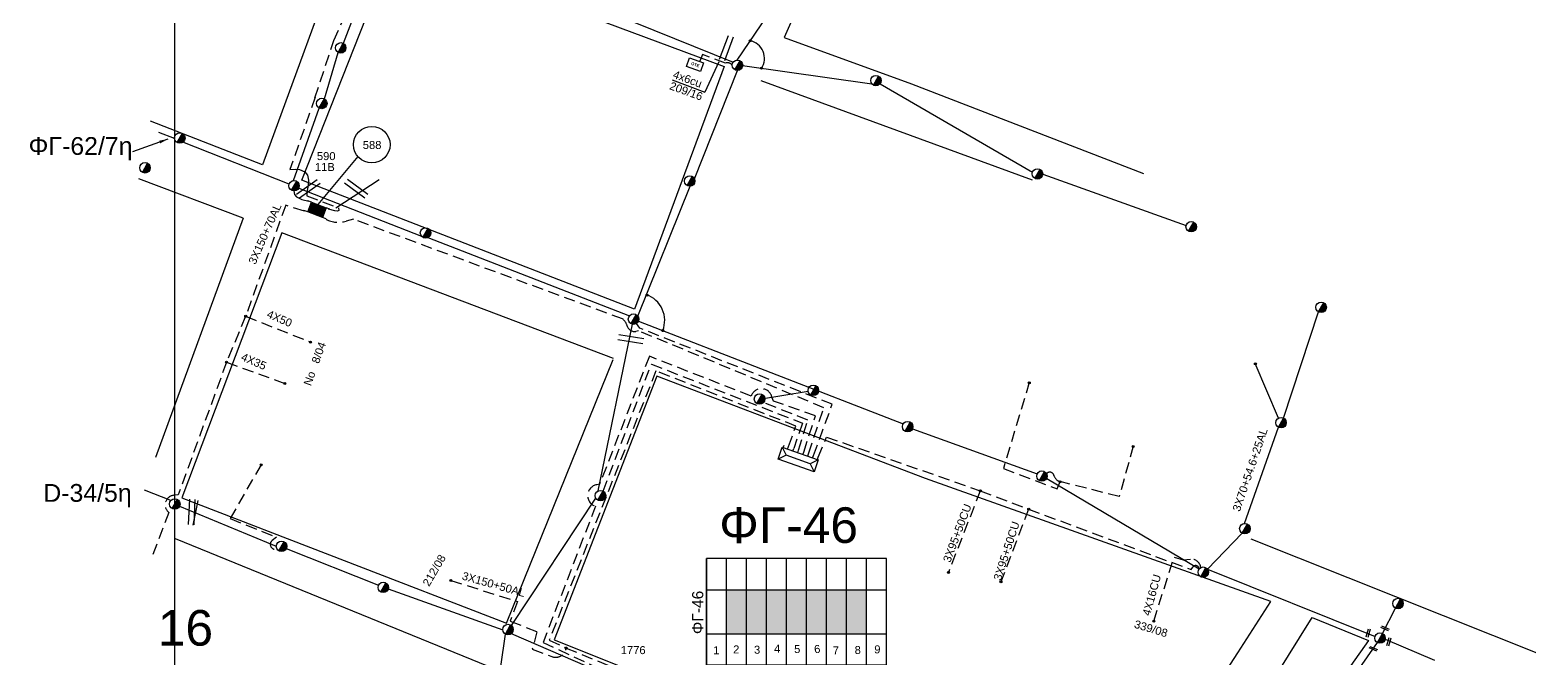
# Model space of a CAD drawing. Header units: millimetres. Extents: x 875 to 3140, y 727 to 1775.
# Drawn here: x 878.8 to 1215.9, y 999.7 to 1140.9 of the extents above; entities that cross this region are included whole.
import ezdxf
from ezdxf.enums import TextEntityAlignment as Align

# ---------------------------------------------------------------- set-up
doc = ezdxf.new("R2010")
doc.units = ezdxf.units.MM
doc.linetypes.add('DASHED', pattern=[19.05, 12.7, -6.35])
for name, color, linetype in [('Link Box 4 Διευθύνσεων', 7, 'Continuous'), ('Pillar OTE', 7, 'Continuous'), ('Ασφαλειοκιβώτια Χ.Τ 9 αναχωρήσεων', 7, 'Continuous'), ('Γέφυρες Εναερίου Δικτύου', 7, 'Continuous'), ('Γυμνά εναέρια ΧΤ (3Φ)   4x16CU', 7, 'Continuous'), ('Γυμνά εναέρια ΧΤ και ΦΟΠ (3Φ)   4x50+16AL', 7, 'Continuous'), ('Επιγραφές - Σχήματα', 7, 'Continuous'), ('Καλώδια ΧΤ   3x150+50AL', 7, 'DASHED'), ('Καλώδια ΧΤ   3x95+50CU', 7, 'DASHED'), ('Μηχανική τομή', 7, 'Continuous'), ('Στύλος ΦΜ', 7, 'Continuous'), ('Στύλος ΦΜ @ 1', 7, 'Continuous'), ('Συνδέσεις', 7, 'Continuous'), ('Συνεστραμμένα ΧΤ   3x70+54.6+25AL', 7, 'SYN_LINE'), ('Τομή', 7, 'Continuous'), ('Υποσταθμός πόλεως', 7, 'Continuous'), ('Υπόβαθρο ΔΕΗ', 7, 'Continuous'), ('Υπόγεια καλώδια Παροχών ΧΤ   4x50AL', 7, 'DASHED'), ('Υπόγεια καλώδια Παροχών ΧΤ   4x6', 7, 'DASHED')]:
    doc.layers.add(name, color=color, linetype=linetype)
doc.styles.add('ar', font='arial.ttf')
doc.styles.get("Standard").update_dxf_attribs({"font": 'arial.ttf'})
doc.linetypes.add('SYN_LINE', pattern='A,0.5,-0.0001,["/\\/\\/\\/",Standard,S=0.1,R=0,X=0,Y=-0.05],-0.25', length=0.7501)
doc.dimstyles.new('ISO-25', dxfattribs={"dimtxt": 2.5, "dimasz": 2.5, "dimexe": 1.25, "dimexo": 0.625, "dimtad": 1, "dimtxsty": 'Standard', "dimcen": 2.5, "dimadec": 0, "dimazin": 0, "dimtfac": 1, "dimtmove": 0, "dimatfit": 3, "dimfxl": 1, "dimarcsym": 0})

# ---------------------------------------------------------------- blocks, each defined once
blk = doc.blocks.new('ΥΠΑΡΧΩΝ ΤΣΙΜΕΝΤΕΝΙΟΣ ΣΤΥΛΟΣ')
at = {"layer": 'Στύλος ΦΜ'}
blk.add_hatch(color=256, dxfattribs=at).paths.add_polyline_path([(-1.29, -2.28, 0.574793), (2.62, 0, 0.268822), (1.3, 2.27)])
blk.add_line((-1.29, -2.28), (1.3, 2.27), dxfattribs=at)
blk.add_circle((0, 0), 2.62, dxfattribs=at)
at = {"layer": 'Στύλος ΦΜ', "flags": 4}
for tag, p in [('ΑΡΙΘΜΟΣ', (-4.68, 8.05)), ('ΤΥΠΟΣ', (-4.91, 3.03))]:
    blk.add_attdef(tag, p, '', height=4, dxfattribs=at)
blk = doc.blocks.new('ΥΠΟΣΤΑΘΜΟΣ ΠΟΛΕΩΣ 8 ΑΝΑΧΩΡΗΣΕΩΝ')
at = {"layer": 'Υποσταθμός πόλεως', "linetype": 'Continuous', "ltscale": 40}
for p, q in [((-8.18, -2.82), (-8.18, -4)), ((-5.9, -2.82), (-5.9, -4)), ((-3.55, -2.82), (-3.55, -4)), ((-1.28, -2.82), (-1.28, -4)), ((1.23, -2.82), (1.23, -4)), ((3.56, -2.82), (3.56, -4)), ((6.03, -2.82), (6.03, -4)), ((8.16, -2.82), (8.16, -4))]:
    blk.add_line(p, q, dxfattribs=at)
blk.add_lwpolyline([(-8.57, 2.82), (8.57, 2.82), (8.57, -2.82), (-8.57, -2.82)], close=True, dxfattribs=at)
for points in [[(-5.75, 0), (-8.57, 2.82)], [(5.75, 0), (8.57, 2.82)], [(-8.57, -2.82), (-5.75, 0)], [(-5.75, 0), (5.75, 0)], [(8.57, -2.82), (5.75, 0)]]:
    blk.add_lwpolyline(points, dxfattribs=at)
at = {"layer": 'Υποσταθμός πόλεως', "linetype": 'SYN_LINE', "ltscale": 40, "flags": 1}
for tag, p in [('ΜΕΤΑΣΧΗΜΑΤΙΣΜΟΣ', (9.59, 1.44)), ('ΙΣΧΥΣ', (9.57, -1.35)), ('ΑΡΙΘΜΟΣ', (9.69, -4.07))]:
    blk.add_attdef(tag, p, '', height=1.8, dxfattribs=at)
blk = doc.blocks.new('S')
at = {"layer": 'Γυμνά εναέρια ΧΤ και ΦΟΠ (3Φ)   4x50+16AL', "color": 1}
blk.add_lwpolyline([(2.84, 0), (-2.84, 0)], dxfattribs=at)
blk = doc.blocks.new('ΤΟΜΗ')
at = {"layer": 'Τομή', "ltscale": 40}
for p, q in [((-5.68, 0), (5.68, 0)), ((5.68, -2.33), (-5.68, -2.33))]:
    blk.add_line(p, q, dxfattribs=at)
blk = doc.blocks.new('ΑΣΦΑΛΕΙΟΚΙΒΩΤΙΟ ΥΠΟΣΤΑΘΜΟΥ 9 ΑΝΑΧΩΡΗΣΕΩΝ')
at = {"layer": 'Ασφαλειοκιβώτια Χ.Τ 9 αναχωρήσεων', "ltscale": 40}
for p, q in [((-23.8, 40.36), (24.02, 40.36)), ((-9.72, 40.36), (-9.72, -40.64)), ((9.94, 40.36), (9.94, -40.64)), ((-23.8, 31.36), (24.02, 31.36)), ((-23.8, 22.36), (24.02, 22.36)), ((-23.8, 13.36), (24.02, 13.36)), ((-23.8, 4.36), (24.02, 4.36)), ((-23.8, -4.64), (24.02, -4.64)), ((-23.8, -13.64), (24.02, -13.64)), ((-23.8, -22.64), (24.02, -22.64)), ((-23.8, -31.64), (24.02, -31.64))]:
    blk.add_line(p, q, dxfattribs=at)
at = {"layer": 'Ασφαλειοκιβώτια Χ.Τ 9 αναχωρήσεων'}
blk.add_lwpolyline([(-23.8, -40.64), (24.02, -40.64), (24.02, 40.36), (-23.8, 40.36)], close=True, dxfattribs=at)
for s, rotation, p in [('1', 270, (-18.96, 37.31)), ('2', 270, (-18.6, 28.38)), ('3', 270, (-18.74, 18.97)), ('4', 270, (-18.26, 9.95)), ('5', 270, (-18.42, 0.93)), ('6', 274.97075, (-18.52, -8.21)), ('7', 270, (-19, -16.47)), ('8', 270, (-18.86, -26.29)), ('9', 266.86304, (-18.5, -35))]:
    blk.add_text(s, height=3.6, rotation=rotation, dxfattribs=at).set_placement(p)
at = {"layer": 'Ασφαλειοκιβώτια Χ.Τ 9 αναχωρήσεων', "ltscale": 40}
for tag, height, p in [('ΟΝΟΜΑ', 5, (-0.16, 44.31)), ('ΚΕΙΜΕΝΟ 1', 2, (17.06, 35.59)), ('ΚΕΙΜΕΝΟ 2', 2, (17.06, 26.88)), ('ΚΕΙΜΕΝΟ 3', 2, (17.06, 17.69)), ('ΚΕΙΜΕΝΟ 4', 2, (17.06, 8.71)), ('ΚΕΙΜΕΝΟ 5', 2, (17.06, -0.13)), ('ΚΕΙΜΕΝΟ 6', 2, (17.06, -9.05)), ('ΚΕΙΜΕΝΟ 7', 2, (17.06, -18.13)), ('ΚΕΙΜΕΝΟ 8', 2, (17.06, -26.85)), ('ΚΕΙΜΕΝΟ 9', 2, (17.06, -35.99)), ('ΣΧ', 2, (-0.1, -42.64))]:
    blk.add_attdef(tag, text='', height=height, dxfattribs=at).set_placement(p, align=Align.MIDDLE_CENTER)
blk = doc.blocks.new('_ΣΥΝΔΕΣΗ')
at = {"layer": 'Συνδέσεις', "linetype": 'SYN_LINE', "ltscale": 40}
blk.add_hatch(color=256, dxfattribs=at).paths.add_polyline_path([(0.5, -0.01, 1), (-0.5, -0.01, 1)])
at = {"layer": 'Συνδέσεις'}
blk.add_circle((0, -0.01), 0.5, dxfattribs=at)
blk = doc.blocks.new('ΜΗΧΑΝΙΚΗ ΤΟΜΗ')
at = {"layer": 'Μηχανική τομή', "ltscale": 40}
for p, q in [((-1.89, 0.78), (1.89, 0.78)), ((1.89, 0), (-1.89, 0))]:
    blk.add_line(p, q, dxfattribs=at)
blk = doc.blocks.new('LINK BOX 4 ΑΝΑΧΩΡΗΣΕΩΝ')
at = {"layer": 'Link Box 4 Διευθύνσεων', "ltscale": 40}
blk.add_hatch(color=256, dxfattribs=at).paths.add_polyline_path([(-3.54, 0), (-3.54, -4.67), (3.54, -4.67), (3.54, 0)])
for p, q in [((-3.54, 0), (-5.33, 0)), ((5.33, 0), (3.54, 0)), ((-3.54, -4.67), (-5.33, -4.67)), ((5.33, -4.67), (3.54, -4.67))]:
    blk.add_line(p, q, dxfattribs=at)
blk.add_lwpolyline([(-3.54, -4.67), (-3.54, 0), (3.54, 0), (3.54, -4.67)], close=True, dxfattribs=at)
blk = doc.blocks.new('PILLAR ΟΤΕ')
at = {"layer": 'Pillar OTE', "ltscale": 40}
blk.add_lwpolyline([(-3.31, 2.02), (3.39, 2.02), (3.39, -1.99), (-3.31, -1.99)], close=True, dxfattribs=at)
at = {"layer": 'Pillar OTE', "insert": (-1.81, 0.71), "char_height": 1.3575, "width": 109.961, "attachment_point": 1}
blk.add_mtext('{\\fArial|b1|i0|c161|p34;OTE}', dxfattribs=at)

msp = doc.modelspace()

# ---------------------------------------------------------------- hatches: boundary and pattern name
at = {"layer": 'Ασφαλειοκιβώτια Χ.Τ 9 αναχωρήσεων', "ltscale": 20}
for color, points in [(6, [(1035.42, 1015.01), (1035.42, 1005.18), (1039.92, 1005.18), (1039.92, 1015.01)]), (151, [(1039.92, 1015.01), (1039.92, 1005.18), (1044.42, 1005.18), (1044.42, 1015.01)]), (27, [(1044.42, 1015.01), (1044.42, 1005.18), (1048.92, 1005.18), (1048.92, 1015.01)]), (173, [(1048.92, 1015.01), (1048.92, 1005.18), (1053.42, 1005.18), (1053.42, 1015.01)]), (30, [(1053.42, 1015.01), (1053.42, 1005.18), (1057.92, 1005.18), (1057.92, 1015.01)]), (85, [(1057.92, 1015.01), (1057.92, 1005.18), (1062.42, 1005.18), (1062.42, 1015.01)]), (2, [(1062.42, 1015.01), (1062.42, 1005.18), (1066.92, 1005.18), (1066.92, 1015.01)])]:
    msp.add_hatch(color=color, dxfattribs=at).paths.add_polyline_path(points)

# ---------------------------------------------------------------- linework, layer by layer
at = {"layer": 'Γέφυρες Εναερίου Δικτύου', "color": 85, "ltscale": 0.2}
msp.add_line((1042.86, 1057.95), (1053.81, 1059.71), dxfattribs=at)
at = {"layer": 'Γέφυρες Εναερίου Δικτύου', "color": 1, "linetype": 'DASHED', "ltscale": 0.2}
msp.add_lwpolyline([(942.84, 1125.69), (942.84, 1125.69), (947.15, 1138.6), (957.37, 1162.21), (936.83, 1170.72), (936.19, 1170.5, -0.431257), (933.78, 1171.8), (910.72, 1180.16)], format="xyb", dxfattribs=at)
at = {"layer": 'Γέφυρες Εναερίου Δικτύου', "color": 1, "ltscale": 0.2}
for points in [[(949.26, 1137.94), (958.52, 1162.07)], [(945, 1125.44), (948.09, 1135.9)], [(938.07, 1107.08), (943.83, 1123.39)], [(911.29, 1116.54), (907.78, 1117.85)], [(937.07, 1106.3), (913.15, 1115.68)], [(910.47, 1035.12), (904.51, 1037.44)]]:
    msp.add_lwpolyline(points, dxfattribs=at)
at = {"layer": 'Γέφυρες Εναερίου Δικτύου', "color": 27, "ltscale": 0.2}
for points in [[(1037.84, 1134.18), (1056.85, 1162.28)], [(1039.07, 1132.95), (1068.13, 1128.82)], [(1069.97, 1128.83), (1104.27, 1108.99)], [(1106.55, 1108.54), (1138.82, 1096.96)], [(1143.65, 1019.66), (1181.29, 1004.54)], [(1183, 1005.21), (1185.89, 1010.93)], [(1162.31, 975.13), (1181.83, 1003.17)], [(1183.56, 1003.94), (1194.66, 999.21)]]:
    msp.add_lwpolyline(points, dxfattribs=at)
at = {"layer": 'Γέφυρες Εναερίου Δικτύου', "color": 2, "ltscale": 0.2}
msp.add_lwpolyline([(992.7, 1151.62), (1036.96, 1133.71)], dxfattribs=at)
at = {"layer": 'Γέφυρες Εναερίου Δικτύου', "color": 85, "ltscale": 0.2}
for points in [[(1028.23, 1107.46), (1037.93, 1131.82)], [(1015.52, 1076.56), (1027.3, 1105.81)], [(1015.62, 1075.46), (1075.17, 1052.34)], [(1077.25, 1051.24), (1105.33, 1041.15)], [(1107.45, 1040.11), (1141.74, 1019.74)]]:
    msp.add_lwpolyline(points, dxfattribs=at)
at = {"layer": 'Γέφυρες Εναερίου Δικτύου', "color": 1, "linetype": 'DASHED', "ltscale": 0.2}
msp.add_lwpolyline([(942.91, 1125.85), (937.25, 1109.55), (938.44, 1109.62), (939.41, 1109.55), (940.6, 1109.03), (941.2, 1108.28), (941.42, 1107.17), (941.35, 1105.97), (941.05, 1104.49), (941.05, 1103.67), (948.2, 1100.91), (948.27, 1100.32), (947.98, 1100.17), (947.31, 1100.24), (945.89, 1100.61)], dxfattribs=at)
at = {"layer": 'Γέφυρες Εναερίου Δικτύου', "color": 173, "ltscale": 0.2}
for points in [[(939.23, 1105.38), (966.81, 1094.57)], [(968.25, 1094.24), (1013.59, 1076.62)]]:
    msp.add_lwpolyline(points, dxfattribs=at)
at = {"layer": 'Γέφυρες Εναερίου Δικτύου', "color": 2, "linetype": 'DASHED', "ltscale": 0.2}
for points in [[(940.51, 1100.21), (936.29, 1101.52), (927.28, 1076.55), (922.98, 1066.21), (912.11, 1036.37), (911.17, 1036.3, 0.683732), (910, 1032.46), (906.34, 1022.78)], [(1053.9, 1045.65), (1057.35, 1056), (1015.67, 1073.27), (1015.05, 1073.16, -0.380145), (1013.13, 1074.34, 0.146547), (1012.07, 1075.95), (951.51, 1098.36), (949.86, 1097.97, -0.200159), (945.38, 1098.36, -3.648789)]]:
    msp.add_lwpolyline(points, format="xyb", dxfattribs=at)
for points in [[(927.28, 1076.55), (941.86, 1070.76)], [(922.98, 1066.21), (936.1, 1061.46)]]:
    msp.add_lwpolyline(points, dxfattribs=at)
at = {"layer": 'Γέφυρες Εναερίου Δικτύου', "color": 151, "ltscale": 0.2}
for points in [[(1006.59, 1037.3), (1014.3, 1074.76)], [(987.09, 1006.98), (1006.05, 1035.65)], [(984.65, 997.8), (985.71, 1005.09)]]:
    msp.add_lwpolyline(points, dxfattribs=at)
at = {"layer": 'Γέφυρες Εναερίου Δικτύου', "color": 173, "linetype": 'DASHED', "ltscale": 0.2}
msp.add_lwpolyline([(1055.01, 1045.26), (1059.22, 1056.77), (1015.97, 1073.85), (1015.19, 1074.93)], dxfattribs=at)
at = {"layer": 'Γέφυρες Εναερίου Δικτύου', "color": 30, "linetype": 'DASHED', "ltscale": 0.2}
for points in [[(1052.83, 1046.03), (1055.42, 1054.14), (1045.98, 1057.49), (1045.59, 1058.62, 0.711862), (1040.97, 1058.62), (1018.09, 1067.55), (1006.9, 1038.8), (1006.24, 1038.68, 0.782063), (1005.97, 1033.83), (994.18, 1003.2), (1008.02, 996.76), (1007.98, 996.02, 0.561896), (1009.75, 994.8, 11.684001)], [(930.75, 1043.16), (923.8, 1031.05), (934.25, 1026.86), (933.27, 1026.13, 0.874591), (934.33, 1024.23, -0.190187)]]:
    msp.add_lwpolyline(points, format="xyb", dxfattribs=at)
at = {"layer": 'Γέφυρες Εναερίου Δικτύου', "color": 151, "linetype": 'DASHED', "ltscale": 0.2}
msp.add_lwpolyline([(1007.66, 1037.25), (1018.53, 1065.79), (1052.53, 1052.53), (1050.55, 1046.83)], dxfattribs=at)
at = {"layer": 'Γέφυρες Εναερίου Δικτύου', "color": 6, "linetype": 'DASHED', "ltscale": 0.2}
msp.add_lwpolyline([(1049.39, 1047.25), (1051.04, 1051.85), (1019.57, 1064.25), (995.56, 1003.7), (999.37, 1001.95), (1031.21, 988.98), (1045.88, 983.56), (1049.5, 993.92)], dxfattribs=at)
at = {"layer": 'Γέφυρες Εναερίου Δικτύου', "color": 85, "linetype": 'DASHED', "ltscale": 0.2}
for points in [[(1103.53, 1061.68), (1097.7, 1042.29), (1109.81, 1037.72), (1110.47, 1039.39)], [(1051.65, 1046.45), (1053.73, 1053.23), (1043.73, 1057.15)]]:
    msp.add_lwpolyline(points, dxfattribs=at)
at = {"layer": 'Γέφυρες Εναερίου Δικτύου', "color": 27, "linetype": 'DASHED', "ltscale": 0.2}
msp.add_lwpolyline([(1056.08, 1044.88), (1057.95, 1049.39), (1092.52, 1037.32), (1103.39, 1033.18), (1139.91, 1019.6), (1140.31, 1020.15, -0.706901), (1141.74, 1019.74, -2.244721)], format="xyb", dxfattribs=at)
at = {"layer": 'Γέφυρες Εναερίου Δικτύου', "color": 85, "linetype": 'DASHED', "ltscale": 0.2}
msp.add_lwpolyline([(1126.91, 1047.32), (1123.75, 1035.99), (1110.47, 1039.39, -0.273668), (1109.08, 1040.78, 0.605923), (1107.43, 1041.17, 4.574191)], format="xyb", dxfattribs=at)
at = {"layer": 'Γέφυρες Εναερίου Δικτύου', "color": 30, "ltscale": 0.2}
for points in [[(912.41, 1033.83), (934.17, 1024.88)], [(936.41, 1024.3), (957.18, 1016.1)], [(959.37, 1015.26), (985.11, 1006.06)], [(987.04, 1005.21), (1009.73, 995.39)]]:
    msp.add_lwpolyline(points, dxfattribs=at)
at = {"layer": 'Γυμνά εναέρια ΧΤ (3Φ)   4x16CU', "color": 27, "linetype": 'DASHED', "ltscale": 0.2}
msp.add_lwpolyline([(1131.53, 1008.02), (1136.11, 1022.39), (1138.16, 1021.8), (1139.77, 1021.92, -0.393629), (1142.12, 1020.06, -1.830049)], format="xyb", dxfattribs=at)
at = {"layer": 'Επιγραφές - Σχήματα', "ltscale": 20}
msp.add_line((943.59, 1101.69), (952.57, 1112.46), dxfattribs=at)
at = {"layer": 'Επιγραφές - Σχήματα', "color": 7, "ltscale": 20}
msp.add_line((947.56, 1100.97), (957.31, 1107.35), dxfattribs=at)
at = {"layer": 'Επιγραφές - Σχήματα'}
msp.add_lwpolyline([(2909.53, 1755.34), (2909.49, 750.1), (911.34, 750.1), (911.34, 1763.72)], dxfattribs=at)
at = {"layer": 'Επιγραφές - Σχήματα', "color": 1, "ltscale": 20}
msp.add_lwpolyline([(938.12, 1104.76), (938.29, 1103.95), (938.74, 1103.4), (939.91, 1102.82), (941.47, 1102.43)], dxfattribs=at)
at = {"layer": 'Επιγραφές - Σχήματα', "ltscale": 20}
msp.add_circle((955.66, 1115.15), 4.11, dxfattribs=at)
for centre, radius, start, end in [((1039.94, 1134.55), 4.03, 326.083, 79.4025), ((1015.33, 1075.6), 6.21, 338.5608, 69.7052)]:
    msp.add_arc(centre, radius, start, end, dxfattribs=at)
at = {"layer": 'Καλώδια ΧΤ   3x150+50AL', "color": 6, "linetype": 'DASHED', "ltscale": 0.2}
msp.add_lwpolyline([(973.44, 1017.15), (988.42, 1012.39), (986.81, 1008.01), (992.8, 1005.62), (991.76, 1001.72), (996.15, 1000.03, 0.486846), (999.37, 1001.95, 3.473868)], format="xyb", dxfattribs=at)
at = {"layer": 'Καλώδια ΧΤ   3x95+50CU', "color": 27, "ltscale": 0.2}
for points in [[(1092.52, 1037.32), (1085.35, 1018.96)], [(1103.39, 1033.18), (1097.16, 1016.82)]]:
    msp.add_lwpolyline(points, dxfattribs=at)
at = {"layer": 'Συνεστραμμένα ΧΤ   3x70+54.6+25AL', "color": 27, "ltscale": 20}
for points in [[(1160.74, 1053.65), (1168.59, 1077.55)], [(1151.93, 1029.98), (1159.58, 1051.6)], [(1143.65, 1019.66), (1151.45, 1027.78)]]:
    msp.add_lwpolyline(points, dxfattribs=at)
at = {"layer": 'Συνεστραμμένα ΧΤ   3x70+54.6+25AL', "color": 27, "ltscale": 15}
msp.add_lwpolyline([(1159.62, 1053.68), (1154.37, 1065.91)], dxfattribs=at)
at = {"layer": 'Υπόβαθρο ΔΕΗ'}
for points in [[(1068.03, 1183.41), (1048.38, 1139.25), (1077.05, 1128.83), (1129.21, 1108.69)], [(950.68, 1164.05), (931.1, 1110.58)], [(1023.2, 1129.72), (1030.54, 1126.99)], [(1104.29, 1107.18), (1043.21, 1129.5)], [(931.1, 1110.58), (905.89, 1120.47)], [(926.72, 1098.59), (903.24, 1107.46)], [(926.72, 1098.59), (907.03, 1044.81)], [(935.43, 1095.3), (912.94, 1035.76)], [(1010.01, 1067.05), (935.43, 1095.3)], [(985.98, 1007.53), (1009.94, 1066.86)], [(1153.39, 1026.48), (1218.44, 1000.58), (1263.64, 1052.91)], [(912.94, 1035.76), (985.98, 1007.53)], [(911.41, 1026.6), (981.84, 997.87), (962.01, 948.34), (906.21, 970.07)]]:
    msp.add_lwpolyline(points, dxfattribs=at)
msp.add_lwpolyline([(960.9, 1160.31), (1034.94, 1132.76), (1014.78, 1078.16), (939.89, 1107.13)], close=True, dxfattribs=at)
for points in [[(1019.75, 1063.12), (996.68, 1003.81), (1057.82, 979.38), (1117.85, 956.89, 0.427884), (1122.88, 958.24), (1150.41, 1000.85), (1157.86, 1012.44), (1080.2, 1040.06)], [(1167.17, 1008.85), (1179.8, 1003.67), (1159.05, 974.26), (1139.41, 957.61, -0.899589), (1136.05, 960), (1148.37, 978.6)]]:
    msp.add_lwpolyline(points, format="xyb", close=True, dxfattribs=at)
at = {"layer": 'Υπόγεια καλώδια Παροχών ΧΤ   4x6', "color": 27, "linetype": 'DASHED', "ltscale": 0.2}
msp.add_lwpolyline([(1036.72, 1133.01, 0.337818), (1035.22, 1133.51), (1030.04, 1135.43), (1029.47, 1133.89)], format="xyb", dxfattribs=at)

# ---------------------------------------------------------------- block references
at = {"layer": 'Link Box 4 Διευθύνσεων', "xscale": 0.5000000000000149, "yscale": 0.5000000000000149, "zscale": 0.5000000000000149, "rotation": 338.9225690741541}
msp.add_blockref('LINK BOX 4 ΑΝΑΧΩΡΗΣΕΩΝ', (943.73, 1101.57), dxfattribs=at)
at = {"layer": 'Pillar OTE', "xscale": 0.5, "yscale": 0.5, "zscale": 0.5, "rotation": 340.4530306677188}
msp.add_blockref('PILLAR ΟΤΕ', (1028.33, 1133.14), dxfattribs=at)
at = {"layer": 'Ασφαλειοκιβώτια Χ.Τ 9 αναχωρήσεων', "xscale": 0.5, "yscale": 0.5, "zscale": 0.5, "rotation": 90}
msp.add_blockref('ΑΣΦΑΛΕΙΟΚΙΒΩΤΙΟ ΥΠΟΣΤΑΘΜΟΥ 9 ΑΝΑΧΩΡΗΣΕΩΝ', (1051.11, 1010.04), dxfattribs=at).add_auto_attribs({'ΟΝΟΜΑ': 'ΦΓ-46'})
at = {"layer": 'Γέφυρες Εναερίου Δικτύου', "color": 30, "ltscale": 0.2, "rotation": 258.0888015578453}
msp.add_blockref('S', (916.04, 1032.34), dxfattribs=at)
at = {"layer": 'Μηχανική τομή'}
for p, xscale, yscale, zscale, rotation in [((1179.55, 1005.37), 0.499999999999948, 0.499999999999948, 0.499999999999948, 253.7977660568935), ((1183.49, 1006.18), 0.4999999999999331, 0.4999999999999331, 0.4999999999999331, 337.0867974835214), ((1180.84, 1001.6), 0.4999999999999331, 0.4999999999999331, 0.4999999999999331, 337.0867974835214), ((1184.19, 1003.4), 0.499999999999948, 0.499999999999948, 0.499999999999948, 253.7977660568935)]:
    msp.add_blockref('ΜΗΧΑΝΙΚΗ ΤΟΜΗ', p, dxfattribs=dict(at, xscale=xscale, yscale=yscale, zscale=zscale, rotation=rotation))
at = {"layer": 'Στύλος ΦΜ @ 1', "ltscale": 40, "xscale": 0.4499999999998181, "yscale": 0.4499999999998181, "zscale": 0.4499999999998181}
for p in [(948.67, 1136.92), (1037.9, 1133), (1069.04, 1129.56), (944.41, 1124.42), (912.47, 1116.64), (904.65, 1109.94), (1105.37, 1108.57), (1027.16, 1106.97), (967.74, 1095.3), (1139.96, 1096.69), (1169.17, 1078.57), (1014.53, 1075.91), (1042.86, 1057.95), (1054.97, 1059.9), (1076.18, 1051.74), (1160.16, 1052.63), (1106.38, 1040.62), (911.35, 1034.34), (1007.08, 1036.22), (1152.03, 1028.8), (935.35, 1024.82), (1142.67, 1019.01), (958.24, 1015.59), (1186.47, 1011.96), (986.29, 1006.11), (1182.41, 1004.19)]:
    msp.add_blockref('ΥΠΑΡΧΩΝ ΤΣΙΜΕΝΤΕΝΙΟΣ ΣΤΥΛΟΣ', p, dxfattribs=at)
at = {"layer": 'Στύλος ΦΜ @ 1', "ltscale": 40}
ref = msp.add_blockref('ΥΠΑΡΧΩΝ ΤΣΙΜΕΝΤΕΝΙΟΣ ΣΤΥΛΟΣ', (938.18, 1105.91), dxfattribs=dict(at, xscale=0.4499999999998181, yscale=0.4499999999998181, zscale=0.4499999999998181))
ref.add_attrib('ΤΥΠΟΣ', '11Β', (942.86, 1109.23), dxfattribs={"layer": 'Στύλος ΦΜ', "height": 1.8, "flags": 4})
ref.add_attrib('ΑΡΙΘΜΟΣ', '590', (943.31, 1111.68), dxfattribs={"layer": 'Στύλος ΦΜ', "height": 1.8, "flags": 4})
ref = msp.add_blockref('ΥΠΑΡΧΩΝ ΤΣΙΜΕΝΤΕΝΙΟΣ ΣΤΥΛΟΣ', (1010.88, 995.13), dxfattribs=dict(at, xscale=0.4499999999998181, yscale=0.4499999999998181, zscale=0.4499999999998181))
ref.add_attrib('ΤΥΠΟΣ', '1776', (1011.65, 1000.58), dxfattribs={"layer": 'Στύλος ΦΜ', "height": 1.8, "flags": 4})
at = {"layer": 'Συνδέσεις', "xscale": 0.4500000000000455, "yscale": 0.4500000000000455, "zscale": 0.4500000000000455}
for p in [(1040.76, 1138.5), (1043.32, 1132.35), (1017.55, 1081.32), (927.29, 1076.55), (1021.11, 1073.33), (941.87, 1070.76), (922.99, 1066.22), (1154.38, 1065.85), (936.11, 1061.47), (1103.54, 1061.62), (1126.92, 1047.26), (930.75, 1043.16), (1110.48, 1039.33), (1092.53, 1037.33), (1103.4, 1033.18), (1085.36, 1018.97), (973.44, 1017.15), (1097.17, 1016.83), (1131.54, 1007.97), (999.38, 1001.96)]:
    msp.add_blockref('_ΣΥΝΔΕΣΗ', p, dxfattribs=at)
at = {"layer": 'Τομή'}
for p, xscale, yscale, zscale, rotation in [((1035.97, 1136.65), 0.500000000000171, 0.500000000000171, 0.500000000000171, 249.6648376025132), ((941.72, 1104.74), 0.5000000000002226, 0.5000000000002226, 0.5000000000002226, 215.2339438104248), ((951.81, 1104.79), 0.5000000000002444, 0.5000000000002444, 0.5000000000002444, 143.2968905632766), ((1014.02, 1071.98), 0.5000000000001132, 0.5000000000001132, 0.5000000000001132, 350.9005363952962), ((915.75, 1032.52), 0.5000000000001841, 0.5000000000001841, 0.5000000000001841, 267.3348198415197)]:
    msp.add_blockref('ΤΟΜΗ', p, dxfattribs=dict(at, xscale=xscale, yscale=yscale, zscale=zscale, rotation=rotation))
at = {"layer": 'Υποσταθμός πόλεως', "xscale": 0.4999999999999393, "yscale": 0.4999999999999393, "zscale": 0.4999999999999393, "rotation": 160.5442198321911}
msp.add_blockref('ΥΠΟΣΤΑΘΜΟΣ ΠΟΛΕΩΣ 8 ΑΝΑΧΩΡΗΣΕΩΝ', (1051.56, 1044.35), dxfattribs=at)

# ---------------------------------------------------------------- texts
at = {"layer": 'Γυμνά εναέρια ΧΤ (3Φ)   4x16CU', "ltscale": 0.2}
msp.add_text('4X16CU', height=1.8, rotation=74.5651, dxfattribs=at).set_placement((1131.07, 1013.88), align=Align.MIDDLE)
at = {"layer": 'Επιγραφές - Σχήματα', "ltscale": 20, "attachment_point": 1, "style": 'ar'}
for s, insert, char_height, width in [('ΦΓ-62/7η', (878.46, 1116.85), 4, 19.3816), ('588', (953.63, 1115.98), 1.8, 6.3426), ('D-34/5η', (881.77, 1038.83), 4, 19.3816), ('ΦΓ-46', (1033.79, 1033.59), 8, 19.3816), ('16', (907.53, 1010.49), 8, 19.3816)]:
    msp.add_mtext(s, dxfattribs=dict(at, insert=insert, char_height=char_height, width=width))
at = {"layer": 'Επιγραφές - Σχήματα', "ltscale": 20, "char_height": 1.8, "width": 19.3816, "attachment_point": 1, "style": 'ar'}
for s, insert, rotation in [('3Χ150+70AL', (927.83, 1088.8), 66.0341), ('4Χ50', (932.57, 1078.05), 336.6928), ('Νο   8/04', (940.25, 1061.38), 70.184), ('4Χ35', (926.78, 1068.41), 336.6928), ('212/08', (966.98, 1016.55), 59.8225), ('339/08', (1127.49, 1008.29), 343.217)]:
    msp.add_mtext(s, dxfattribs=dict(at, insert=insert, rotation=rotation))
at = {"layer": 'Καλώδια ΧΤ   3x150+50AL', "ltscale": 0.2}
msp.add_text('3X150+50AL', height=1.8, rotation=344.1259, dxfattribs=at).set_placement((983.07, 1016.27), align=Align.MIDDLE)
at = {"layer": 'Καλώδια ΧΤ   3x95+50CU', "ltscale": 0.2}
for rotation, p in [(69.3739, (1087.33, 1027.8)), (72.0069, (1098.41, 1023.79))]:
    msp.add_text('3X95+50CU', height=1.8, rotation=rotation, dxfattribs=at).set_placement(p, align=Align.MIDDLE)
at = {"layer": 'Συνεστραμμένα ΧΤ   3x70+54.6+25AL', "ltscale": 20}
msp.add_text('3X70+54.6+25AL', height=1.8, rotation=71.2168, dxfattribs=at).set_placement((1153.18, 1042.05), align=Align.MIDDLE)
at = {"layer": 'Υπόγεια καλώδια Παροχών ΧΤ   4x50AL', "color": 7, "ltscale": 0.2, "char_height": 1.8, "attachment_point": 1, "rotation": 340}
for s, insert in [('4x6cu', (1023.83, 1131.9)), ('209/16', (1023.07, 1129.35))]:
    msp.add_mtext_dynamic_manual_height_columns(s, width=1.8, gutter_width=12.5, heights=[0.118], dxfattribs=dict(at, insert=insert))

# ---------------------------------------------------------------- leaders
at = {"layer": 'Επιγραφές - Σχήματα', "ltscale": 40}
for points, override in [([(1033.71, 1133.79), (1030.54, 1126.99)], {"dimasz": 1, "dimtad": 0}), ([(909.82, 1116.41), (901.85, 1113.54)], {"dimasz": 2, "dimtad": 0})]:
    msp.add_leader(points, dimstyle='ISO-25', override=override, dxfattribs=at)

doc.saveas('drawing.dxf')
